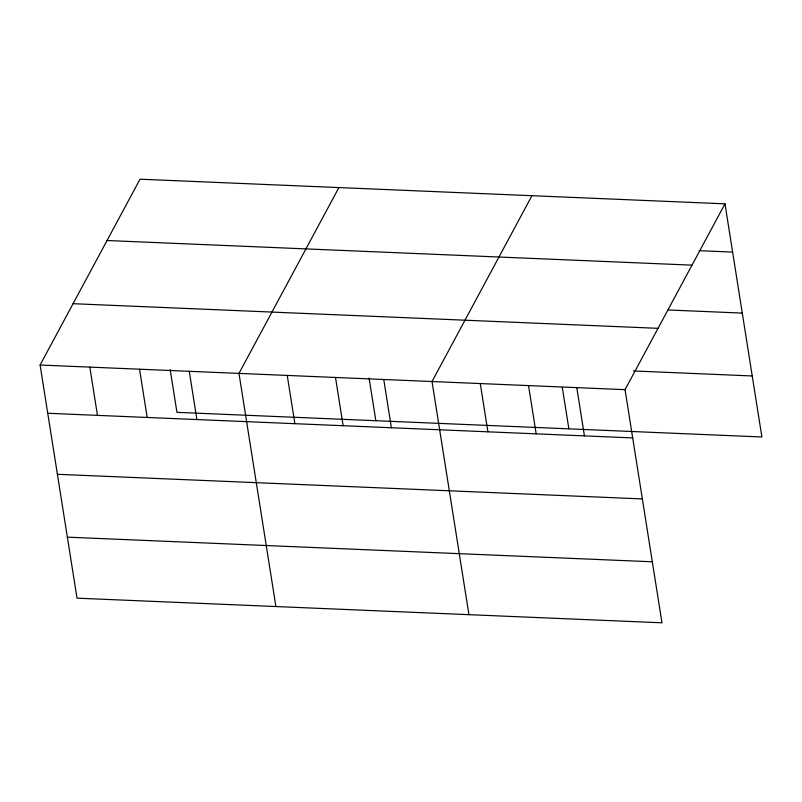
<?xml version="1.0" encoding="UTF-8"?>
<svg xmlns="http://www.w3.org/2000/svg" width="802" height="802" viewBox="0 0 802 802"><rect width="100%" height="100%" fill="white"/><g stroke="black" fill="none" stroke-linecap="round" stroke-linejoin="round"><path stroke-width="1.2" d="M724.978 203.828L625.049 389.662L661.981 622.803L77.022 598.172L40.1 365.02L140.019 179.197L724.978 203.828L761.9 436.98L176.951 412.338L170.184 369.632M338.905 187.568L238.986 373.401L275.908 606.543M531.937 195.698L432.017 381.531L468.939 614.673M699.204 250.675L732.617 252.079M107.047 240.52L691.996 265.151M668.036 309.973L742.281 313.091M73.072 303.697L658.021 328.329M633.45 370.955L752.236 375.958M40.1 365.02L625.049 389.662M47.739 413.281L632.688 437.912M57.403 474.293L642.352 498.924M67.368 537.16L652.317 561.791M576.788 387.627L584.437 435.877M562.292 387.356L568.869 428.849M528.528 385.592L536.177 433.842M480.278 383.557L487.917 431.817M383.757 379.496L391.396 427.747M369.07 378.003L375.837 420.719M335.497 377.461L343.146 425.712M287.236 375.436L294.885 423.687M189.262 371.306L196.901 419.556M139.538 369.211L147.187 417.461M89.824 367.115L97.463 415.366"/></g></svg>
